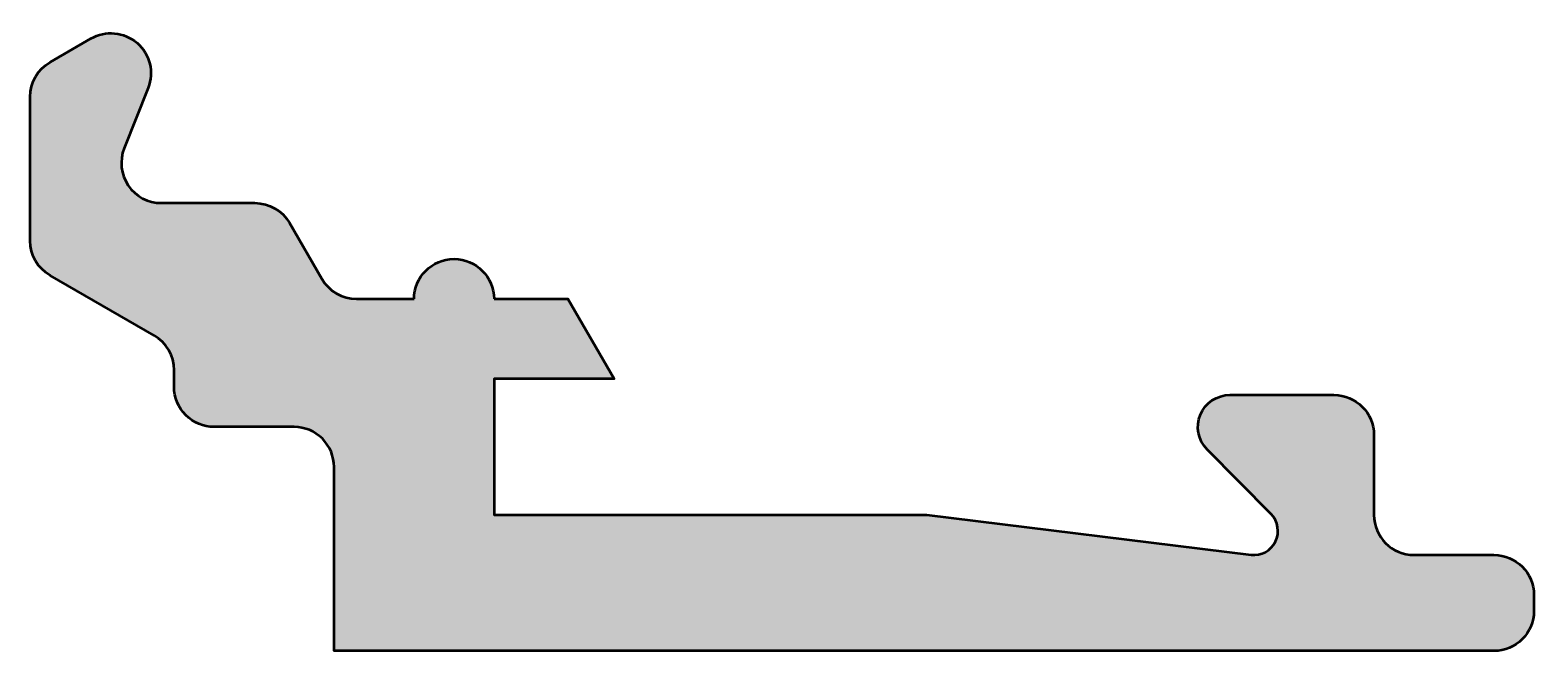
# Model space of a CAD drawing. Extents: x -3.3 to 15.5, y 0 to 7.8.
import ezdxf

# ---------------------------------------------------------------- set-up
doc = ezdxf.new("R2010")
doc.units = 0
doc.layers.add('0S-Alu contour', color=7, linetype='Continuous', lineweight=50)
doc.layers.add('0S-Alu hatch', color=252, linetype='Continuous', lineweight=25)

# ---------------------------------------------------------------- blocks, each defined once
blk = doc.blocks.new('361650__8D272F90_369A_41C3_9E61_3E4BF853E6CC_')
at = {"layer": '0S-Alu hatch'}
h = blk.add_hatch(color=256, dxfattribs=at)
edge = h.paths.add_edge_path()
edge.add_arc((0.7814954576220409, 4.899999999999988), 0.5000000000000117, 210.0000000000308, 270.0000000000327)
edge.add_line((0.7814954576223264, 4.399999999999977), (1.499999999999999, 4.399999999999948))
edge.add_ellipse((1.999999999999999, 4.399999999999891), major_axis=(-0.5, 0), ratio=1, start_angle=180, end_angle=360, ccw=False)
edge.add_line((2.499999999999999, 4.399999999999835), (3.422649730810234, 4.399999999999978))
edge.add_line((3.422649730810234, 4.399999999999978), (3.999999999999999, 3.399999999999978))
edge.add_line((3.999999999999999, 3.399999999999978), (2.499999999999999, 3.399999999999977))
edge.add_line((2.499999999999999, 3.399999999999977), (2.500000000000113, 1.699999999999989))
edge.add_line((2.500000000000113, 1.699999999999989), (7.90947799996718, 1.69999999999999))
edge.add_line((7.90947799996718, 1.69999999999999), (11.96343919697847, 1.202236154507604))
edge.add_arc((12.00000000000001, 1.500000000000032), 0.3000000000000308, 263.0000000000015, 404.6407941408556)
edge.add_line((12.21345778144518, 1.710797949564354), (11.41538962473976, 2.518936067247525))
edge.add_ellipse((11.69999999999994, 2.799999999999955), major_axis=(-0.4000000000000073, 0), ratio=1, start_angle=-89.9999999999983, end_angle=44.640794140860805, ccw=False)
edge.add_line((11.69999999999993, 3.199999999999962), (13.00000000000011, 3.199999999999905))
edge.add_ellipse((13.00000000000003, 2.699999999999934), major_axis=(-0.4999999999999712, 0), ratio=1, start_angle=180, end_angle=269.9999999999902, ccw=False)
edge.add_line((13.5, 2.699999999999934), (13.5, 1.699999999999991))
edge.add_arc((13.99999999999994, 1.699999999999962), 0.4999999999999432, 180, 270)
edge.add_line((13.99999999999994, 1.200000000000019), (15.00000000000011, 1.199999999999934))
edge.add_ellipse((15, 0.6999999999998209), major_axis=(-0.5000000000001136, 0), ratio=1, start_angle=180, end_angle=269.999999999987, ccw=False)
edge.add_line((15.50000000000011, 0.6999999999998209), (15.5, 0.4999999999998608))
edge.add_ellipse((15.00000000000003, 0.4999999999999744), major_axis=(-0.4999999999999716, 0), ratio=1, start_angle=90, end_angle=180, ccw=False)
edge.add_line((15.00000000000003, 2.8e-15), (0.5, 2.85e-14))
edge.add_line((0.5, 2.85e-14), (0.4999999999999996, 2.299999999999926))
edge.add_arc((-5.73e-14, 2.299999999999926), 0.500000000000057, 0, 90.00000000000651)
edge.add_line((-1.141e-13, 2.799999999999982), (-1, 2.799999999999954))
edge.add_ellipse((-1.000000000000043, 3.299999999999911), major_axis=(-0.4999999999999574, 0), ratio=1, start_angle=0, end_angle=90.00000000000489, ccw=False)
edge.add_line((-1.5, 3.299999999999911), (-1.500000000000114, 3.511324865405355))
edge.add_arc((-1.9999999999998, 3.511324865405516), 0.4999999999996863, 0, 59.99999999999067)
edge.add_line((-1.749999999999887, 3.944337567297423), (-3.050000000000069, 4.694892917243747))
edge.add_ellipse((-2.800000000000036, 5.127905619135986), major_axis=(-0.5000000000000329, 0), ratio=1, start_angle=0, end_angle=59.9999999999979, ccw=False)
edge.add_line((-3.300000000000069, 5.127905619135986), (-3.299999999999842, 6.927777331865228))
edge.add_ellipse((-2.799999999999837, 6.927777331865272), major_axis=(-0.5000000000000049, 0), ratio=1, start_angle=300.00000000000034, end_angle=360, ccw=False)
edge.add_line((-3.049999999999842, 7.360790033757495), (-2.539777747886547, 7.655366988361378))
edge.add_ellipse((-2.28977774788684, 7.22235428646917), major_axis=(-0.4999999999998437, 0), ratio=1, start_angle=158.375366072846, end_angle=299.9999999999716, ccw=False)
edge.add_line((-1.824968684220381, 7.038092151635794), (-2.123806075861695, 6.284262134833312))
edge.add_arc((-1.658997012194987, 6.099999999999909), 0.5000000000000848, 158.3753660728535, 270)
edge.add_line((-1.658997012194987, 5.599999999999823), (-0.4886751345950426, 5.599999999999994))
edge.add_ellipse((-0.488675134594987, 5.099999999999839), major_axis=(-0.5000000000001547, 0), ratio=1, start_angle=210.0000000000065, end_angle=270.00000000000637, ccw=False)
edge.add_line((-0.0556624327026621, 5.349999999999965), (0.348482755729946, 4.649999999999749))
at = {"layer": '0S-Alu contour', "color": 7}
for points in [[(-3.049999999999842, 7.360790033757495), (-2.539777747886547, 7.655366988361378)], [(-1.824968684220381, 7.038092151635794), (-2.123806075861695, 6.284262134833312)], [(-3.300000000000069, 5.127905619135986), (-3.299999999999842, 6.927777331865228)], [(-1.658997012194987, 5.599999999999823), (-0.4886751345950426, 5.599999999999994)], [(-0.0556624327026621, 5.349999999999965), (0.348482755729946, 4.649999999999749)], [(-1.749999999999887, 3.944337567297423), (-3.050000000000069, 4.694892917243747)], [(0.7814954576223264, 4.399999999999977), (1.499999999999999, 4.399999999999948)], [(2.499999999999999, 4.399999999999835), (3.422649730810234, 4.399999999999978), (3.999999999999999, 3.399999999999978), (2.499999999999999, 3.399999999999977), (2.500000000000113, 1.699999999999989), (7.90947799996718, 1.69999999999999), (11.96343919697847, 1.202236154507604)], [(-1.5, 3.299999999999911), (-1.500000000000114, 3.511324865405355)], [(11.69999999999993, 3.199999999999962), (13.00000000000011, 3.199999999999905)], [(-1.141e-13, 2.799999999999982), (-1, 2.799999999999954)], [(13.5, 2.699999999999934), (13.5, 1.699999999999991)], [(12.21345778144518, 1.710797949564354), (11.41538962473976, 2.518936067247525)], [(15.00000000000003, 2.8e-15), (0.5, 2.85e-14), (0.4999999999999996, 2.299999999999926)], [(13.99999999999994, 1.200000000000019), (15.00000000000011, 1.199999999999934)], [(15.50000000000011, 0.6999999999998209), (15.5, 0.4999999999998608)]]:
    blk.add_lwpolyline(points, dxfattribs=at)
at = {"layer": '0S-Alu contour', "color": 7, "extrusion": (0, 0, -1)}
for centre, radius, start, end in [((2.28977774788684, 7.22235428646917), 0.4999999999998437, 60.00000000002844, 201.624633927154), ((2.799999999999837, 6.927777331865272), 0.5000000000000049, 0, 59.99999999999968), ((0.488675134594987, 5.099999999999839), 0.5000000000001547, 89.99999999999362, 149.9999999999935), ((2.800000000000036, 5.127905619135986), 0.5000000000000329, 300.0000000000022, 0), ((-1.999999999999999, 4.399999999999891), 0.5, 0, 180), ((1.000000000000043, 3.299999999999911), 0.4999999999999574, 269.9999999999951, 0), ((-11.69999999999994, 2.799999999999955), 0.4000000000000073, 315.3592058591393, 89.99999999999822), ((-13.00000000000003, 2.699999999999934), 0.4999999999999712, 90.00000000000978, 180), ((-15, 0.6999999999998209), 0.5000000000001136, 90.00000000001303, 180), ((-15.00000000000003, 0.4999999999999744), 0.4999999999999716, 180, 270)]:
    blk.add_arc(centre, radius, start, end, dxfattribs=at)
at = {"layer": '0S-Alu contour', "color": 7}
for centre, radius, start, end in [((-1.658997012194987, 6.099999999999909), 0.5000000000000848, 158.3753660728535, 270), ((0.7814954576220409, 4.899999999999988), 0.5000000000000117, 210.0000000000308, 270.0000000000327), ((-1.9999999999998, 3.511324865405516), 0.4999999999996863, 0, 59.99999999999067), ((-5.73e-14, 2.299999999999926), 0.500000000000057, 0, 90.00000000000651), ((12.00000000000001, 1.500000000000032), 0.3000000000000308, 263.0000000000015, 44.64079414085564), ((13.99999999999994, 1.699999999999962), 0.4999999999999432, 180, 270)]:
    blk.add_arc(centre, radius, start, end, dxfattribs=at)
blk = doc.blocks.new('361650__3FD2FA8C_71E5_462A_9EEB_4948C04964EA_')
at = {"layer": '0S-Alu contour', "color": 7}
blk.add_blockref('361650__8D272F90_369A_41C3_9E61_3E4BF853E6CC_', (0, 0), dxfattribs=at)

msp = doc.modelspace()

# ---------------------------------------------------------------- block references
at = {"layer": '0S-Alu contour', "color": 7}
msp.add_blockref('361650__3FD2FA8C_71E5_462A_9EEB_4948C04964EA_', (0, 0), dxfattribs=at)

doc.saveas('drawing.dxf')
